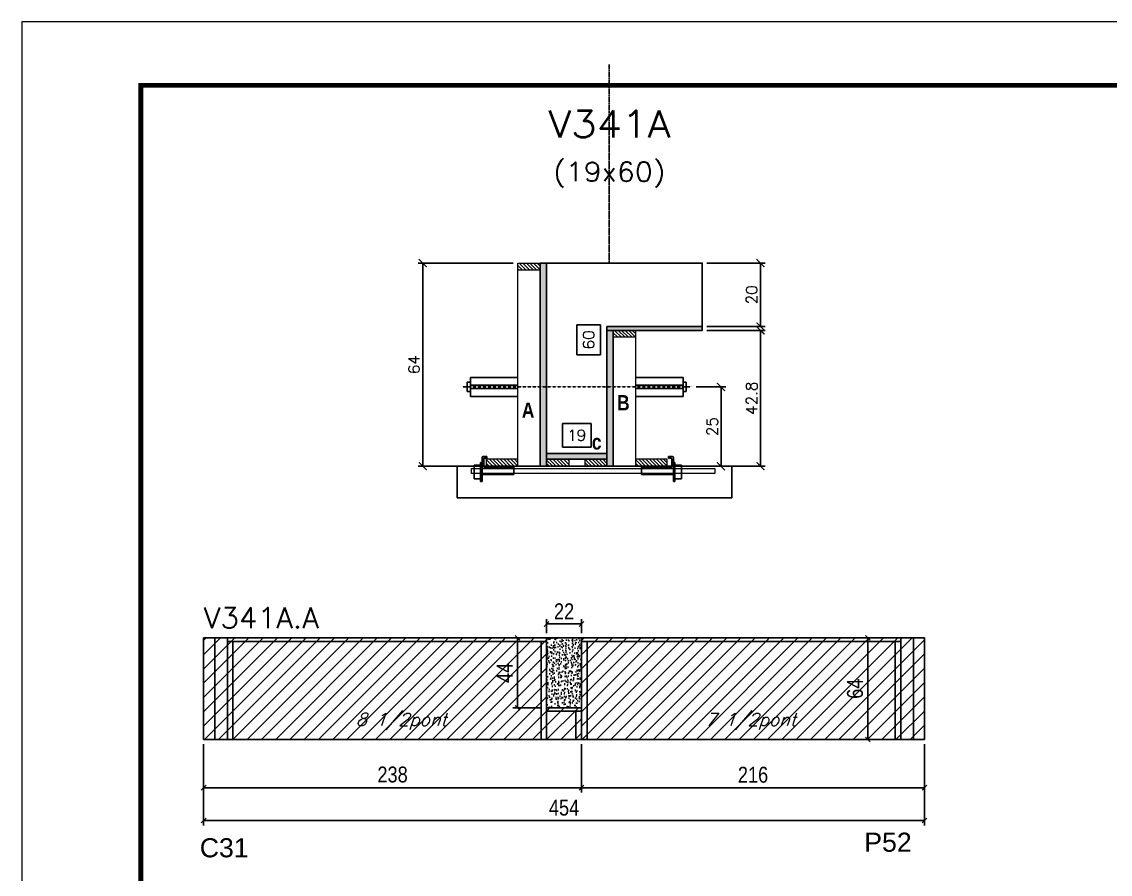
# Model space of a CAD drawing. Extents: x 137137 to 143418, y 10464 to 34486.
# Drawn here: x 141892 to 142578, y 22463 to 23000 of the extents above; entities that cross this region are included whole.
import ezdxf
from ezdxf.enums import TextEntityAlignment as Align

# ---------------------------------------------------------------- set-up
doc = ezdxf.new("R2010")
doc.units = 0
doc.linetypes.add('DASHED', pattern=[0.75, 0.5, -0.25])
doc.linetypes.add('HIDDEN', pattern=[0.375, 0.25, -0.125])
for name, color, linetype in [('5', 5, 'Continuous'), ('barrote', 251, 'Continuous'), ('COTA', 241, 'Continuous'), ('Cota Seção (2x)', 4, 'Continuous'), ('detalhes', 4, 'Continuous'), ('Painéis', 200, 'Continuous'), ('presilha', 1, 'Continuous'), ('SARR_2.2x7', 40, 'Continuous'), ('SARR_3.5x7', 81, 'Continuous'), ('TENSOR', 3, 'Continuous'), ('texto', 7, 'Continuous'), ('Texto de Titulo', 7, 'Continuous'), ('Texto Qtd Sarr', 242, 'Continuous')]:
    doc.layers.add(name, color=color, linetype=linetype)
for name, color, linetype, lineweight in [('CONCRETO', 251, 'Continuous', 25), ('Folhas', 255, 'Continuous', 9), ('Hachura', 251, 'Continuous', 9), ('Madeira', 126, 'Continuous', 18), ('SARRAFO DE PRESSAO', 251, 'DASHED', 9), ('SCO-___-LAJ', 2, 'Continuous', 0), ('Texto Seção', 7, 'Continuous', 15)]:
    doc.layers.add(name, color=color, linetype=linetype, lineweight=lineweight)
doc.styles.add('COTA TECNICA', font='techl___.ttf', dxfattribs={"height": 10})
doc.styles.add('REGUA-120', font='ROMANS.shx', dxfattribs={"height": 15})
doc.styles.add('Romans', font='romans.shx')
doc.styles.get("Standard").update_dxf_attribs({"font": 'arial.ttf'})
doc.styles.add('TECNICA', font='techb___.ttf', dxfattribs={"height": 10})
doc.dimstyles.new('Cota Seção (2x)', dxfattribs={"dimtxt": 7, "dimasz": 5, "dimexe": 3, "dimexo": 3, "dimgap": 2, "dimtad": 3, "dimdec": 1, "dimlfac": 0.5, "dimzin": 12, "dimdsep": 46, "dimtxsty": 'Romans', "dimblk": 'ARCHTICK', "dimcen": 0, "dimclrd": 4, "dimclre": 4, "dimclrt": 1, "dimadec": 1, "dimazin": 3, "dimtfac": 1, "dimtdec": 1, "dimtmove": 0, "dimatfit": 3, "dimldrblk": 'OBLIQUE', "dimfxl": 1, "dimtolj": 1, "dimtzin": 12, "dimarcsym": 0})
doc.dimstyles.new('Cota Seção interna', dxfattribs={"dimtxt": 7, "dimasz": 6, "dimexe": 0.18, "dimexo": 2, "dimgap": -4, "dimtad": 3, "dimdec": 1, "dimlfac": 0.5, "dimzin": 12, "dimdsep": 46, "dimtxsty": 'Romans', "dimblk": 'ARCHTICK', "dimcen": 0.09, "dimse1": 1, "dimse2": 1, "dimsd1": 1, "dimsd2": 1, "dimclrd": 180, "dimclre": 5, "dimclrt": 1, "dimadec": 0, "dimazin": 3, "dimtfac": 1, "dimtdec": 1, "dimtofl": 0, "dimtmove": 0, "dimatfit": 3, "dimldrblk": 'ARCHTICK', "dimfxl": 1, "dimtolj": 1, "dimtzin": 0, "dimarcsym": 0})
doc.dimstyles.new('PAINEL', dxfattribs={"dimtxt": 10, "dimasz": 3, "dimexe": 3, "dimexo": 3, "dimgap": 3, "dimtad": 1, "dimdec": 1, "dimzin": 12, "dimdsep": 46, "dimtxsty": 'COTA TECNICA', "dimblk1": 'OBLIQUE', "dimblk2": 'OBLIQUE', "dimsah": 1, "dimcen": 0.9, "dimclrd": 4, "dimclre": 4, "dimclrt": 240, "dimadec": 1, "dimazin": 3, "dimtfac": 1, "dimtdec": 1, "dimtmove": 0, "dimatfit": 3, "dimfxl": 1, "dimtolj": 1, "dimtzin": 12, "dimarcsym": 0})

# ---------------------------------------------------------------- blocks, each defined once
blk = doc.blocks.new('9999999999')
at = {"layer": 'Folhas'}
blk.add_lwpolyline([(98138.98, 34190.21), (99623.98, 34190.21), (99623.98, 35240.21), (98138.98, 35240.21)], close=True, dxfattribs=at)
at = {"layer": 'Folhas', "color": 30, "const_width": 3}
blk.add_lwpolyline([(98213.98, 34230.21), (99583.98, 34230.21), (99583.98, 35200.21), (98213.98, 35200.21)], close=True, dxfattribs=at)
blk = doc.blocks.new('titulo1')
at = {"layer": 'Defpoints', "color": 252, "linetype": 'HIDDEN', "ltscale": 2}
blk.add_line((0, 0), (0, 125), dxfattribs=at)
at = {"layer": 'Defpoints', "style": 'Romans', "oblique": 15}
blk.add_attdef('FOLHA', text='', height=10, dxfattribs=at).set_placement((0, 15.58), align=Align.MIDDLE_CENTER)
at = {"layer": 'Texto Qtd Sarr', "color": 3, "style": 'Romans', "oblique": 15}
for tag, height, p in [('TITULO', 17, (0, 71.45)), ('SEÇÃO', 12, (0, 41.55))]:
    blk.add_attdef(tag, text='', height=height, dxfattribs=at).set_placement(p, align=Align.MIDDLE_CENTER)
blk = doc.blocks.new('_ArchTick')
at = {"color": 0, "linetype": 'ByBlock', "const_width": 0.15}
blk.add_lwpolyline([(-0.5, -0.5), (0.5, 0.5)], dxfattribs=at)
blk = doc.blocks.new('*D1230')
at = {"layer": 'COTA', "color": 4, "lineweight": -2, "transparency": 16777216}
for p, q in [((142323.81, 22805.66), (142360.53, 22805.66)), ((142357.53, 22720.06), (142357.53, 22805.66)), ((142306.21, 22720.06), (142360.53, 22720.06))]:
    blk.add_line(p, q, dxfattribs=at)
at = {"layer": 'Defpoints', "color": 0, "transparency": 16777216}
for p in [(142320.81, 22805.66), (142357.53, 22805.66), (142303.21, 22720.06)]:
    blk.add_point(p, dxfattribs=at)
at = {"layer": 'COTA', "color": 4, "lineweight": -2, "transparency": 16777216, "xscale": 5, "yscale": 5, "zscale": 5}
for p, rotation in [((142357.53, 22805.66), 90), ((142357.53, 22720.06), 270)]:
    blk.add_blockref('_ArchTick', p, dxfattribs=dict(at, rotation=rotation))
at = {"layer": 'COTA', "color": 1, "transparency": 16777216, "insert": (142352.03, 22762.86), "char_height": 7, "attachment_point": 5, "rotation": 90, "style": 'Romans'}
blk.add_mtext('\\A1;42.8', dxfattribs=at)
blk = doc.blocks.new('_Oblique')
at = {"color": 0, "linetype": 'ByBlock', "lineweight": -2}
blk.add_line((-0.5, -0.5), (0.5, 0.5), dxfattribs=at)
blk = doc.blocks.new('*D1231')
at = {"layer": 'COTA', "color": 4, "lineweight": -2, "transparency": 16777216}
for p, q in [((142323.81, 22848.06), (142360.53, 22848.06)), ((142357.53, 22808.06), (142357.53, 22848.06)), ((142323.81, 22808.06), (142360.53, 22808.06))]:
    blk.add_line(p, q, dxfattribs=at)
at = {"layer": 'Defpoints', "color": 0, "transparency": 16777216}
for p in [(142320.81, 22848.06), (142357.53, 22848.06), (142320.81, 22808.06)]:
    blk.add_point(p, dxfattribs=at)
at = {"layer": 'COTA', "color": 4, "lineweight": -2, "transparency": 16777216, "xscale": 5, "yscale": 5, "zscale": 5}
for p, rotation in [((142357.53, 22848.06), 90), ((142357.53, 22808.06), 270)]:
    blk.add_blockref('_ArchTick', p, dxfattribs=dict(at, rotation=rotation))
at = {"layer": 'COTA', "color": 1, "transparency": 16777216, "insert": (142352.03, 22828.06), "char_height": 7, "attachment_point": 5, "rotation": 90, "style": 'Romans'}
blk.add_mtext('\\A1;20', dxfattribs=at)
blk = doc.blocks.new('*D1232')
at = {"layer": 'Cota Seção (2x)', "color": 180, "lineweight": -2, "transparency": 16777216}
for p, q in [((142256.81, 22809.16), (142241.81, 22809.16)), ((142241.81, 22809.16), (142241.81, 22790.16)), ((142256.81, 22790.16), (142256.81, 22809.16)), ((142241.81, 22790.16), (142256.81, 22790.16))]:
    blk.add_line(p, q, dxfattribs=at)
at = {"layer": 'Defpoints', "color": 0, "transparency": 16777216}
for p in [(142260.81, 22848.06), (142260.81, 22848.06), (142260.81, 22728.06)]:
    blk.add_point(p, dxfattribs=at)
at = {"layer": 'Cota Seção (2x)', "color": 1, "transparency": 16777216, "insert": (142249.31, 22799.66), "char_height": 7, "attachment_point": 5, "rotation": 90, "style": 'Romans'}
blk.add_mtext('\\A1;60', dxfattribs=at)
blk = doc.blocks.new('PRESILHA METÁLICA 1')
at = {"layer": 'presilha'}
for p, q in [((12, 21), (8.6, 21)), ((12, 21), (12, 19.5)), ((0, 13), (6, 13)), ((0, 13), (0, 0)), ((6, 15.5), (7.5, 15.5)), ((6, -2.5), (6, 15.5)), ((6, 13), (6, 0)), ((7.5, 10.6), (7.5, 19.9)), ((7.5, 15.5), (7.5, -2.5)), ((9, 11.6), (9, 18.9)), ((12, 19.5), (9.6, 19.5)), ((37.5, 11), (9.6, 11)), ((37.5, 11), (37.5, 4.1)), ((6, 0), (0, 0)), ((37.5, 4.1), (7.5, 4.1)), ((7.5, -2.5), (6, -2.5))]:
    blk.add_line(p, q, dxfattribs=at)
for centre, radius, start, end in [((8.6, 19.9), 1.14, 90, 180), ((9.6, 18.9), 0.57, 90, 180), ((9.6, 11.6), 0.57, 180, 270)]:
    blk.add_arc(centre, radius, start, end, dxfattribs=at)
blk = doc.blocks.new('*D1233')
at = {"layer": 'Cota Seção (2x)', "color": 180, "lineweight": -2, "transparency": 16777216}
for p, q in [((142250.81, 22747.06), (142232.81, 22747.06)), ((142232.81, 22747.06), (142232.81, 22732.06)), ((142250.81, 22732.06), (142250.81, 22747.06)), ((142232.81, 22732.06), (142250.81, 22732.06))]:
    blk.add_line(p, q, dxfattribs=at)
at = {"layer": 'Defpoints', "color": 0, "transparency": 16777216}
for p in [(142260.81, 22728.06), (142222.81, 22720.06), (142260.81, 22720.06)]:
    blk.add_point(p, dxfattribs=at)
at = {"layer": 'Cota Seção (2x)', "color": 1, "transparency": 16777216, "insert": (142241.81, 22739.56), "char_height": 7, "attachment_point": 5, "style": 'Romans'}
blk.add_mtext('\\A1;19', dxfattribs=at)
blk = doc.blocks.new('*D1234')
at = {"layer": 'COTA', "color": 4, "lineweight": -2, "transparency": 16777216}
for p, q in [((142201.81, 22848.06), (142141.84, 22848.06)), ((142144.84, 22848.06), (142144.84, 22720.06)), ((142201.81, 22720.06), (142141.84, 22720.06))]:
    blk.add_line(p, q, dxfattribs=at)
at = {"layer": 'Defpoints', "color": 0, "transparency": 16777216}
for p in [(142204.81, 22848.06), (142144.84, 22720.06), (142204.81, 22720.06)]:
    blk.add_point(p, dxfattribs=at)
at = {"layer": 'COTA', "color": 4, "lineweight": -2, "transparency": 16777216, "xscale": 5, "yscale": 5, "zscale": 5}
for p, rotation in [((142144.84, 22848.06), 90), ((142144.84, 22720.06), 270)]:
    blk.add_blockref('_ArchTick', p, dxfattribs=dict(at, rotation=rotation))
at = {"layer": 'COTA', "color": 1, "transparency": 16777216, "insert": (142139.34, 22784.06), "char_height": 7, "attachment_point": 5, "rotation": 90, "style": 'Romans'}
blk.add_mtext('\\A1;64', dxfattribs=at)
blk = doc.blocks.new('*D1235')
at = {"layer": 'COTA', "color": 4, "lineweight": -2, "transparency": 16777216}
for p, q in [((142317.12, 22770.03), (142335.67, 22770.03)), ((142332.67, 22770.03), (142332.67, 22720.06)), ((142317.12, 22720.06), (142335.67, 22720.06))]:
    blk.add_line(p, q, dxfattribs=at)
at = {"layer": 'Defpoints', "color": 0, "transparency": 16777216}
for p in [(142314.12, 22770.03), (142314.12, 22720.06), (142332.67, 22720.06)]:
    blk.add_point(p, dxfattribs=at)
at = {"layer": 'COTA', "color": 4, "lineweight": -2, "transparency": 16777216, "xscale": 5, "yscale": 5, "zscale": 5}
for p, rotation in [((142332.67, 22770.03), 90), ((142332.67, 22720.06), 270)]:
    blk.add_blockref('_ArchTick', p, dxfattribs=dict(at, rotation=rotation))
at = {"layer": 'COTA', "color": 1, "transparency": 16777216, "insert": (142327.17, 22745.04), "char_height": 7, "attachment_point": 5, "rotation": 90, "style": 'Romans'}
blk.add_mtext('\\A1;25', dxfattribs=at)
blk = doc.blocks.new('*D1236')
at = {"layer": 'COTA', "color": 4, "linetype": 'ByBlock', "lineweight": -2, "transparency": 16777216}
for p, q in [((142006.82, 22544.92), (142006.82, 22514.58)), ((142244.82, 22544.92), (142244.82, 22514.58)), ((142006.82, 22517.58), (142244.82, 22517.58))]:
    blk.add_line(p, q, dxfattribs=at)
at = {"layer": 'Defpoints', "color": 0, "linetype": 'ByBlock', "transparency": 16777216}
for p in [(142006.82, 22547.92), (142244.82, 22547.92), (142244.82, 22517.58)]:
    blk.add_point(p, dxfattribs=at)
at = {"layer": 'COTA', "color": 4, "linetype": 'ByBlock', "lineweight": -2, "transparency": 16777216, "xscale": 3, "yscale": 3, "zscale": 3, "rotation": 180}
blk.add_blockref('_Oblique', (142006.82, 22517.58), dxfattribs=at)
at = {"layer": 'COTA', "color": 4, "linetype": 'ByBlock', "lineweight": -2, "transparency": 16777216, "xscale": 3, "yscale": 3, "zscale": 3}
blk.add_blockref('_Oblique', (142244.82, 22517.58), dxfattribs=at)
at = {"layer": 'COTA', "color": 240, "linetype": 'ByBlock', "transparency": 16777216, "insert": (142125.82, 22525.82), "char_height": 10, "attachment_point": 5, "style": 'COTA TECNICA'}
blk.add_mtext('\\A1;238', dxfattribs=at)
blk = doc.blocks.new('*D1237')
at = {"layer": 'COTA', "color": 4, "linetype": 'ByBlock', "lineweight": -2, "transparency": 16777216}
for p, q in [((142244.82, 22544.92), (142244.82, 22514.58)), ((142460.82, 22544.92), (142460.82, 22514.58)), ((142244.82, 22517.58), (142460.82, 22517.58))]:
    blk.add_line(p, q, dxfattribs=at)
at = {"layer": 'Defpoints', "color": 0, "linetype": 'ByBlock', "transparency": 16777216}
for p in [(142244.82, 22547.92), (142460.82, 22547.92), (142460.82, 22517.58)]:
    blk.add_point(p, dxfattribs=at)
at = {"layer": 'COTA', "color": 4, "linetype": 'ByBlock', "lineweight": -2, "transparency": 16777216, "xscale": 3, "yscale": 3, "zscale": 3, "rotation": 180}
blk.add_blockref('_Oblique', (142244.82, 22517.58), dxfattribs=at)
at = {"layer": 'COTA', "color": 4, "linetype": 'ByBlock', "lineweight": -2, "transparency": 16777216, "xscale": 3, "yscale": 3, "zscale": 3}
blk.add_blockref('_Oblique', (142460.82, 22517.58), dxfattribs=at)
at = {"layer": 'COTA', "color": 240, "linetype": 'ByBlock', "transparency": 16777216, "insert": (142352.82, 22525.68), "char_height": 10, "attachment_point": 5, "style": 'COTA TECNICA'}
blk.add_mtext('\\A1;216', dxfattribs=at)
blk = doc.blocks.new('*D1238')
at = {"layer": 'COTA', "color": 4, "linetype": 'ByBlock', "lineweight": -2, "transparency": 16777216}
for p, q in [((142457.82, 22611.92), (142422.19, 22611.92)), ((142425.19, 22611.92), (142425.19, 22547.92)), ((142457.82, 22547.92), (142422.19, 22547.92))]:
    blk.add_line(p, q, dxfattribs=at)
at = {"layer": 'Defpoints', "color": 0, "linetype": 'ByBlock', "transparency": 16777216}
for p in [(142460.82, 22611.92), (142425.19, 22547.92), (142460.82, 22547.92)]:
    blk.add_point(p, dxfattribs=at)
at = {"layer": 'COTA', "color": 4, "linetype": 'ByBlock', "lineweight": -2, "transparency": 16777216, "xscale": 3, "yscale": 3, "zscale": 3}
for p, rotation in [((142425.19, 22611.92), 90), ((142425.19, 22547.92), 270)]:
    blk.add_blockref('_Oblique', p, dxfattribs=dict(at, rotation=rotation))
at = {"layer": 'COTA', "color": 240, "linetype": 'ByBlock', "transparency": 16777216, "insert": (142417.09, 22579.92), "char_height": 10, "attachment_point": 5, "rotation": 90, "style": 'COTA TECNICA'}
blk.add_mtext('\\A1;64', dxfattribs=at)
blk = doc.blocks.new('*D1239')
at = {"layer": 'COTA', "color": 4, "linetype": 'ByBlock', "lineweight": -2, "transparency": 16777216}
for p, q in [((142219.82, 22611.92), (142201.5, 22611.92)), ((142204.5, 22611.92), (142204.5, 22567.92)), ((142219.82, 22567.92), (142201.5, 22567.92))]:
    blk.add_line(p, q, dxfattribs=at)
at = {"layer": 'Defpoints', "color": 0, "linetype": 'ByBlock', "transparency": 16777216}
for p in [(142222.82, 22611.92), (142204.5, 22567.92), (142222.82, 22567.92)]:
    blk.add_point(p, dxfattribs=at)
at = {"layer": 'COTA', "color": 4, "linetype": 'ByBlock', "lineweight": -2, "transparency": 16777216, "xscale": 3, "yscale": 3, "zscale": 3}
for p, rotation in [((142204.5, 22611.92), 90), ((142204.5, 22567.92), 270)]:
    blk.add_blockref('_Oblique', p, dxfattribs=dict(at, rotation=rotation))
at = {"layer": 'COTA', "color": 240, "linetype": 'ByBlock', "transparency": 16777216, "insert": (142196.42, 22589.92), "char_height": 10, "attachment_point": 5, "rotation": 90, "style": 'COTA TECNICA'}
blk.add_mtext('\\A1;44', dxfattribs=at)
blk = doc.blocks.new('*D1295')
at = {"layer": 'COTA', "color": 4, "lineweight": -2, "transparency": 16777216}
for p, q in [((142222.82, 22614.92), (142222.82, 22623.69)), ((142244.82, 22614.92), (142244.82, 22623.69)), ((142244.82, 22620.69), (142222.82, 22620.69))]:
    blk.add_line(p, q, dxfattribs=at)
at = {"layer": 'Defpoints', "color": 0, "transparency": 16777216}
for p in [(142222.82, 22620.69), (142222.82, 22611.92), (142244.82, 22611.92)]:
    blk.add_point(p, dxfattribs=at)
at = {"layer": 'COTA', "color": 4, "lineweight": -2, "transparency": 16777216, "xscale": 3, "yscale": 3, "zscale": 3, "rotation": 180}
blk.add_blockref('_Oblique', (142222.82, 22620.69), dxfattribs=at)
at = {"layer": 'COTA', "color": 4, "lineweight": -2, "transparency": 16777216, "xscale": 3, "yscale": 3, "zscale": 3}
blk.add_blockref('_Oblique', (142244.82, 22620.69), dxfattribs=at)
at = {"layer": 'COTA', "color": 240, "transparency": 16777216, "insert": (142233.82, 22628.69), "char_height": 10, "attachment_point": 5, "style": 'COTA TECNICA'}
blk.add_mtext('\\A1;22', dxfattribs=at)
blk = doc.blocks.new('*D1285')
at = {"layer": 'COTA', "color": 4, "lineweight": -2, "ltscale": 25, "transparency": 16777216}
for p, q in [((142006.82, 22544.92), (142006.82, 22493.84)), ((142460.82, 22544.92), (142460.82, 22493.84)), ((142006.82, 22496.84), (142460.82, 22496.84))]:
    blk.add_line(p, q, dxfattribs=at)
at = {"layer": 'Defpoints', "color": 0, "ltscale": 25, "transparency": 16777216}
for p in [(142006.82, 22547.92), (142460.82, 22547.92), (142460.82, 22496.84)]:
    blk.add_point(p, dxfattribs=at)
at = {"layer": 'COTA', "color": 4, "lineweight": -2, "ltscale": 25, "transparency": 16777216, "xscale": 3, "yscale": 3, "zscale": 3, "rotation": 180}
blk.add_blockref('_Oblique', (142006.82, 22496.84), dxfattribs=at)
at = {"layer": 'COTA', "color": 4, "lineweight": -2, "ltscale": 25, "transparency": 16777216, "xscale": 3, "yscale": 3, "zscale": 3}
blk.add_blockref('_Oblique', (142460.82, 22496.84), dxfattribs=at)
at = {"layer": 'COTA', "color": 240, "ltscale": 25, "transparency": 16777216, "insert": (142233.82, 22504.95), "char_height": 10, "attachment_point": 5, "style": 'COTA TECNICA'}
blk.add_mtext('\\A1;454', dxfattribs=at)

msp = doc.modelspace()

# ---------------------------------------------------------------- hatches: boundary and pattern name
at = {"layer": 'COTA', "linetype": 'ByBlock'}
h = msp.add_hatch(dxfattribs=at)
h.set_pattern_fill('AR-CONC', color=256, scale=0.03)
h.set_pattern_definition([(50, (9188.4965, -11272.921), (5.46554007, -0.47817257), [0.5715, -6.2865]), (355, (9188.4965, -11272.921), (-1.05730264, 5.73170536), [0.4572, -5.02921753]), (100.4514447, (9188.952, -11272.961), (4.40823741, 5.25353256), [0.48570026, -5.34270734]), (46.1842, (9188.4965, -11271.397), (8.13237123, -1.26126984), [0.85725, -9.42975]), (96.6355576, (9189.174, -11271.502), (7.122124, 7.42278374), [0.7285507, -8.01406824]), (351.184151, (9188.4965, -11271.397), (7.122124, 7.42278374), [0.685799, -7.54379196]), (21, (9189.2585, -11271.778), (4.54843174, -3.06795595), [0.5715, -6.2865]), (326, (9189.2585, -11271.778), (1.85406085, 5.52563898), [0.4572, -5.0292]), (71.451445, (9189.6375, -11272.034), (6.40249258, 2.45768307), [0.48570026, -5.34269813]), (37.5, (9188.4965, -11272.9211), (0.092658098, 2.536651166), [0, -4.96824, 0, -5.1054, 0, -5.04825]), (7.5, (9188.4965, -11272.921), (2.004589875, 3.005417245), [0, -2.91084, 0, -4.85394, 0, -1.92405]), (327.5, (9186.7972, -11272.9211), (4.067717855, -0.17186232), [0, -1.905, 0, -5.9436, 0, -7.8867]), (317.5, (9186.0352, -11272.921), (4.44387544, 0.76279473), [0, -2.4765, 0, -3.94716, 0, -5.6007])])
h.paths.add_polyline_path([(142222.82, 22567.92), (142244.82, 22567.92), (142244.82, 22611.92), (142222.82, 22611.92)])
at = {"layer": 'Hachura'}
h = msp.add_hatch(dxfattribs=at)
h.set_pattern_fill('ANSI31', color=256, scale=0.5, angle=270, style=0)
h.set_pattern_definition([(315, (165110.6322, 14540.4116), (1.12253202, 1.12253202), [])])
h.paths.add_polyline_path([(142204.81, 22843.66), (142204.81, 22848.06), (142218.81, 22848.06), (142218.81, 22843.66)])
h = msp.add_hatch(color=256, dxfattribs=at)
h.dxf.hatch_style = 1
h.paths.add_polyline_path([(142222.81, 22848.06), (142218.81, 22848.06), (142218.81, 22720.06), (142222.81, 22720.06)])
h = msp.add_hatch(color=256, dxfattribs=at)
h.dxf.hatch_style = 1
h.paths.add_polyline_path([(142260.81, 22805.66), (142260.81, 22808.06), (142320.81, 22808.06), (142320.81, 22805.66)])
h = msp.add_hatch(color=256, dxfattribs=at)
h.dxf.hatch_style = 1
h.paths.add_polyline_path([(142264.81, 22805.66), (142260.81, 22805.66), (142260.81, 22720.06), (142264.81, 22720.06)])
h = msp.add_hatch(dxfattribs=at)
h.set_pattern_fill('ANSI31', color=256, scale=0.5, angle=270, style=0)
h.set_pattern_definition([(315, (165170.6322, 14498.0116), (1.12253202, 1.12253202), [])])
h.paths.add_polyline_path([(142264.81, 22801.26), (142264.81, 22805.66), (142278.81, 22805.66), (142278.81, 22801.26)])
h = msp.add_hatch(dxfattribs=at)
h.set_pattern_fill('ANSI31', color=256, scale=0.5, angle=270, style=0)
h.set_pattern_definition([(315, (165076.6322, 14490.4116), (1.12253202, 1.12253202), [])])
h.paths.add_polyline_path([(142204.81, 22720.06), (142204.81, 22724.46), (142184.81, 22724.46), (142184.81, 22720.06)])
h = msp.add_hatch(color=256, dxfattribs=at)
h.dxf.hatch_style = 1
h.paths.add_polyline_path([(142222.81, 22724.46), (142222.81, 22728.06), (142260.81, 22728.06), (142260.81, 22724.46)])
h = msp.add_hatch(dxfattribs=at)
h.set_pattern_fill('ANSI31', color=256, scale=0.5, angle=270, style=0)
h.set_pattern_definition([(315, (165179.4343, 14490.4116), (1.12253202, 1.12253202), [])])
h.paths.add_polyline_path([(142222.81, 22720.06), (142222.81, 22724.46), (142236.81, 22724.46), (142236.81, 22720.06)])
h = msp.add_hatch(dxfattribs=at)
h.set_pattern_fill('ANSI31', color=256, scale=0.5, angle=270, style=0)
h.set_pattern_definition([(315, (165179.4322, 14490.4116), (1.12253202, 1.12253202), [])])
h.paths.add_polyline_path([(142260.81, 22720.06), (142260.81, 22724.46), (142246.81, 22724.46), (142246.81, 22720.06)])
h = msp.add_hatch(dxfattribs=at)
h.set_pattern_fill('ANSI31', color=256, scale=0.5, angle=270, style=0)
h.set_pattern_definition([(315, (165170.6322, 14490.4116), (1.12253202, 1.12253202), [])])
h.paths.add_polyline_path([(142298.81, 22720.06), (142298.81, 22724.46), (142278.81, 22724.46), (142278.81, 22720.06)])
at = {"layer": 'Hachura', "linetype": 'ByBlock'}
h = msp.add_hatch(dxfattribs=at)
h.set_pattern_fill('ANSI31', color=256, scale=2)
h.set_pattern_definition([(45, (1585, -6878.4203), (-4.49012806, 4.49012806), [])])
h.paths.add_polyline_path([(142222.82, 22547.92), (142244.82, 22547.92), (142244.82, 22567.92), (142222.82, 22567.92), (142222.82, 22611.92), (142006.82, 22611.92), (142006.82, 22547.92)])
h.paths.add_polyline_path([(142206.28, 22579.14), (142206.28, 22601.33), (142185.69, 22601.33), (142185.69, 22579.14)], flags=24)
h.paths.add_polyline_path([(142094.91, 22551.27), (142162.53, 22551.27), (142168.03, 22567.24), (142100.41, 22567.24)], flags=24)
h = msp.add_hatch(dxfattribs=at)
h.set_pattern_fill('ANSI31', color=256, scale=2)
h.set_pattern_definition([(45, (0, -6878.4203), (-4.49012806, 4.49012806), [])])
h.paths.add_polyline_path([(142460.82, 22611.92), (142244.82, 22611.92), (142244.82, 22567.92), (142244.82, 22547.92), (142460.82, 22547.92)])
h.paths.add_polyline_path([(142314.41, 22551.27), (142382.03, 22551.27), (142387.53, 22567.24), (142319.91, 22567.24)], flags=24)

# ---------------------------------------------------------------- linework, layer by layer
at = {"ltscale": 3}
for p, q in [((142172.81, 22773.03), (142172.81, 22767.03)), ((142174.81, 22773.03), (142172.81, 22773.03)), ((142174.81, 22776.03), (142174.81, 22764.03)), ((142174.81, 22776.03), (142204.81, 22776.03)), ((142308.81, 22776.03), (142278.81, 22776.03)), ((142308.81, 22776.03), (142308.81, 22764.03)), ((142310.81, 22773.03), (142308.81, 22773.03)), ((142310.81, 22773.03), (142310.81, 22767.03)), ((142174.81, 22767.03), (142172.81, 22767.03)), ((142204.81, 22771.03), (142174.81, 22771.03)), ((142204.81, 22769.03), (142174.81, 22769.03)), ((142278.81, 22771.03), (142308.81, 22771.03)), ((142278.81, 22769.03), (142308.81, 22769.03)), ((142308.81, 22767.03), (142310.81, 22767.03)), ((142174.81, 22764.03), (142204.81, 22764.03)), ((142308.81, 22764.03), (142278.81, 22764.03))]:
    msp.add_line(p, q, dxfattribs=at)
at = {"layer": 'barrote'}
msp.add_lwpolyline([(142166.45, 22700.06), (142339.42, 22700.06), (142339.42, 22720.06), (142166.45, 22720.06)], close=True, dxfattribs=at)
at = {"layer": 'CONCRETO'}
msp.add_lwpolyline([(142260.81, 22808.06), (142320.81, 22808.06), (142320.81, 22848.06), (142260.81, 22848.06), (142260.81, 22848.06), (142222.81, 22848.06), (142222.81, 22724.46), (142222.81, 22724.46), (142222.81, 22728.06), (142260.81, 22728.06)], close=True, dxfattribs=at)
at = {"layer": 'COTA', "linetype": 'ByBlock'}
msp.add_line((142222.82, 22611.92), (142244.82, 22611.92), dxfattribs=at)
at = {"layer": 'Madeira'}
for points in [[(142204.81, 22843.66), (142204.81, 22848.06), (142218.81, 22848.06), (142218.81, 22843.66)], [(142204.81, 22848.06), (142218.81, 22848.06), (142218.81, 22720.06), (142204.81, 22720.06)], [(142264.81, 22801.26), (142264.81, 22805.66), (142278.81, 22805.66), (142278.81, 22801.26)], [(142264.81, 22805.66), (142278.81, 22805.66), (142278.81, 22720.06), (142264.81, 22720.06)], [(142204.81, 22720.06), (142204.81, 22724.46), (142184.81, 22724.46), (142184.81, 22720.06)], [(142222.81, 22720.06), (142222.81, 22724.46), (142236.81, 22724.46), (142236.81, 22720.06)], [(142260.81, 22720.06), (142260.81, 22724.46), (142246.81, 22724.46), (142246.81, 22720.06)], [(142298.81, 22720.06), (142298.81, 22724.46), (142278.81, 22724.46), (142278.81, 22720.06)]]:
    msp.add_lwpolyline(points, close=True, dxfattribs=at)
at = {"layer": 'Painéis', "linetype": 'ByBlock'}
for p, q in [((142006.82, 22611.92), (142222.82, 22611.92)), ((142006.82, 22547.92), (142006.82, 22611.92)), ((142222.82, 22567.92), (142222.82, 22611.92)), ((142244.82, 22611.92), (142460.82, 22611.92)), ((142244.82, 22567.92), (142244.82, 22611.92)), ((142460.82, 22611.92), (142460.82, 22547.92)), ((142222.82, 22567.92), (142244.82, 22567.92)), ((142244.82, 22567.92), (142244.82, 22547.92)), ((142006.82, 22547.92), (142460.82, 22547.92))]:
    msp.add_line(p, q, dxfattribs=at)
at = {"layer": 'Painéis'}
for points in [[(142222.81, 22848.06), (142218.81, 22848.06), (142218.81, 22720.06), (142222.81, 22720.06)], [(142260.81, 22805.66), (142260.81, 22808.06), (142320.81, 22808.06), (142320.81, 22805.66)], [(142264.81, 22805.66), (142260.81, 22805.66), (142260.81, 22720.06), (142264.81, 22720.06)], [(142222.81, 22724.46), (142222.81, 22728.06), (142260.81, 22728.06), (142260.81, 22724.46)]]:
    msp.add_lwpolyline(points, close=True, dxfattribs=at)
at = {"layer": 'SARR_2.2x7', "linetype": 'Continuous'}
for p, q in [((142013.82, 22547.92), (142013.82, 22611.92)), ((142021.82, 22609.72), (142222.82, 22609.72)), ((142244.82, 22609.72), (142445.82, 22609.72)), ((142453.82, 22611.92), (142453.82, 22547.92)), ((142222.82, 22565.72), (142244.82, 22565.72))]:
    msp.add_line(p, q, dxfattribs=at)
at = {"layer": 'SARR_3.5x7'}
for p, q in [((142021.82, 22611.92), (142021.82, 22547.92)), ((142025.32, 22609.72), (142025.32, 22547.92)), ((142219.32, 22609.72), (142219.32, 22547.92)), ((142222.82, 22609.72), (142222.82, 22547.92)), ((142248.32, 22609.72), (142248.32, 22547.92)), ((142442.32, 22609.72), (142442.32, 22547.92)), ((142445.82, 22611.92), (142445.82, 22547.92)), ((142241.32, 22565.72), (142241.32, 22547.92))]:
    msp.add_line(p, q, dxfattribs=at)
at = {"layer": 'SCO-___-LAJ', "color": 1}
msp.add_lwpolyline([(142175.45, 22718.72), (142328.75, 22718.72), (142328.75, 22715.52), (142175.45, 22715.52)], close=True, dxfattribs=at)
at = {"layer": 'TENSOR', "linetype": 'HIDDEN', "ltscale": 0.5}
msp.add_line((142169.81, 22770.03), (142314.12, 22770.03), dxfattribs=at)

# ---------------------------------------------------------------- block references
at = {"layer": 'presilha', "yscale": 0.6666666666666666, "zscale": 0.6666666666666666}
for p, xscale in [((142177.23, 22712.09), 0.6666666666666666), ((142307.68, 22712.09), -0.6666666666666666)]:
    msp.add_blockref('PRESILHA METÁLICA 1', p, dxfattribs=dict(at, xscale=xscale))
at = {"layer": 'SARRAFO DE PRESSAO', "color": 6, "linetype": 'ByBlock'}
msp.add_blockref('9999999999', (43753.31, -12240.18), dxfattribs=at)
at = {"layer": 'Texto Seção'}
ref = msp.add_blockref('titulo1', (142262.31, 22848.06), dxfattribs=at)
ref.add_attrib('TITULO', 'V341A', dxfattribs={"layer": 'Texto de Titulo', "color": 7, "height": 17, "style": 'Romans', "width": 1.1}).set_placement((142262.31, 22935.56), align=Align.MIDDLE_CENTER)
ref.add_attrib('SEÇÃO', '(19x60)', dxfattribs={"layer": 'Texto de Titulo', "color": 7, "height": 12, "style": 'Romans', "width": 1.1}).set_placement((142262.31, 22905.56), align=Align.MIDDLE_CENTER)

# ---------------------------------------------------------------- texts
at = {"layer": '5', "linetype": 'Continuous'}
for s, p in [('C31', (142004.4, 22473.73)), ('P52', (142422.9, 22477.23))]:
    msp.add_text(s, height=12, rotation=0.00004, dxfattribs=at).set_placement(p)
at = {"layer": 'detalhes', "style": 'TECNICA'}
for s, p in [('A', (142207.21, 22750.59)), ('B', (142267.17, 22755.25)), ('c', (142251.29, 22730.55))]:
    msp.add_text(s, height=9.6, dxfattribs=at).set_placement(p)
at = {"layer": 'texto', "color": 2, "char_height": 8, "attachment_point": 5, "style": 'Romans'}
for s, insert in [('{\\Q19;\\C256;8 1/2pont}', (142131.28, 22559.25)), ('{\\Q19;\\C256;7 1/2pont}', (142351.28, 22559.25))]:
    msp.add_mtext(s, dxfattribs=dict(at, insert=insert))
at = {"layer": 'Texto Seção', "style": 'REGUA-120', "width": 1.05}
msp.add_text('V341A.A', height=13, dxfattribs=at).set_placement((142006.82, 22618.11))

# ---------------------------------------------------------------- dimensions: what is measured, and where the dimension line sits
at = {"layer": 'COTA'}
for base, p1, p2, picture, middle in [((142144.84, 22720.06), (142204.81, 22848.06), (142204.81, 22720.06), '*D1234', (142139.34, 22784.06)), ((142357.53, 22848.06), (142320.81, 22808.06), (142320.81, 22848.06), '*D1231', (142352.03, 22828.06)), ((142357.53, 22805.66), (142303.21, 22720.06), (142320.81, 22805.66), '*D1230', (142352.03, 22762.86)), ((142332.67, 22720.06), (142314.12, 22770.03), (142314.12, 22720.06), '*D1235', (142327.17, 22745.04))]:
    dim = msp.add_linear_dim(base=base, p1=p1, p2=p2, angle=90, dimstyle='Cota Seção (2x)', dxfattribs=at)
    dim.commit()
    dim.dimension.update_dxf_attribs({"geometry": picture, "text_midpoint": middle})
dim = msp.add_linear_dim(base=(142222.82, 22620.69), p1=(142244.82, 22611.92), p2=(142222.82, 22611.92), dimstyle='PAINEL', dxfattribs=at)
dim.commit()
dim.dimension.update_dxf_attribs({"geometry": '*D1295', "text_midpoint": (142233.82, 22628.69)})
at = {"layer": 'COTA', "linetype": 'ByBlock'}
for base, p1, p2, picture, middle in [((142204.5, 22567.92), (142222.82, 22611.92), (142222.82, 22567.92), '*D1239', (142196.42, 22589.92)), ((142425.19, 22547.92), (142460.82, 22611.92), (142460.82, 22547.92), '*D1238', (142417.09, 22579.92))]:
    dim = msp.add_linear_dim(base=base, p1=p1, p2=p2, angle=90, dimstyle='PAINEL', dxfattribs=at)
    dim.commit()
    dim.dimension.update_dxf_attribs({"geometry": picture, "text_midpoint": middle})
dim = msp.add_linear_dim(base=(142244.82, 22517.58), p1=(142006.82, 22547.92), p2=(142244.82, 22547.92), dimstyle='PAINEL', dxfattribs=at)
dim.commit()
dim.dimension.update_dxf_attribs({"geometry": '*D1236', "text_midpoint": (142125.82, 22525.82)})
at = {"layer": 'COTA', "ltscale": 25}
dim = msp.add_linear_dim(base=(142460.82, 22496.84), p1=(142006.82, 22547.92), p2=(142460.82, 22547.92), dimstyle='PAINEL', dxfattribs=at)
dim.commit()
dim.dimension.update_dxf_attribs({"geometry": '*D1285', "text_midpoint": (142233.82, 22504.95)})
at = {"layer": 'COTA', "linetype": 'ByBlock'}
dim = msp.add_linear_dim(base=(142460.82, 22517.58), p1=(142244.82, 22547.92), p2=(142460.82, 22547.92), dimstyle='PAINEL', override={"dimtmove": 1}, dxfattribs=at)
dim.commit()
dim.dimension.update_dxf_attribs({"geometry": '*D1237', "text_midpoint": (142352.82, 22525.68)})
at = {"layer": 'Cota Seção (2x)'}
dim = msp.add_linear_dim(base=(142260.81, 22848.06), p1=(142260.81, 22728.06), p2=(142260.81, 22848.06), angle=90, dimstyle='Cota Seção interna', dxfattribs=at)
dim.commit()
dim.dimension.update_dxf_attribs({"geometry": '*D1232', "text_midpoint": (142260.81, 22799.66), "dimtype": 160})
dim = msp.add_linear_dim(base=(142260.81, 22728.06), p1=(142222.81, 22720.06), p2=(142260.81, 22720.06), dimstyle='Cota Seção interna', dxfattribs=at)
dim.commit()
dim.dimension.update_dxf_attribs({"geometry": '*D1233', "text_midpoint": (142241.81, 22739.56)})

doc.saveas('drawing.dxf')
